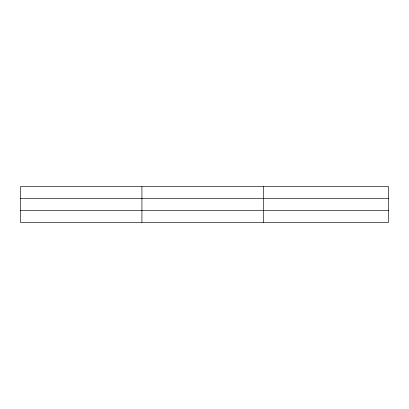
<?xml version="1.0" encoding="UTF-8"?>
<svg xmlns="http://www.w3.org/2000/svg" width="409" height="409" viewBox="0 0 409 409"><rect width="100%" height="100%" fill="white"/><g stroke="black" fill="none" stroke-linecap="round" stroke-linejoin="round"><path stroke-width="0.61" d="M141.923 222.378L141.923 186.622M263.396 222.378L263.396 186.622M388.55 198.421L388.55 186.622L20.45 186.622L20.45 222.378L388.55 222.378L388.55 198.421L20.45 198.421M20.45 210.579L388.55 210.579"/></g></svg>
